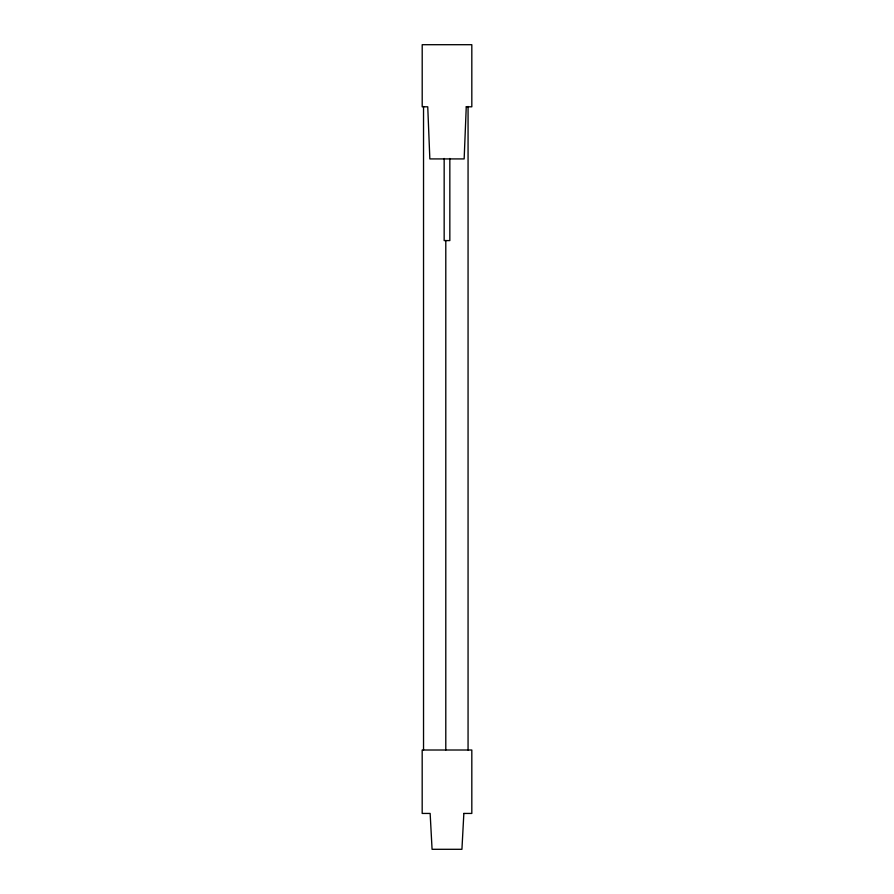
<?xml version="1.0" encoding="UTF-8"?>
<svg xmlns="http://www.w3.org/2000/svg" width="894" height="894" viewBox="0 0 894 894"><rect width="100%" height="100%" fill="white"/><g stroke="black" fill="none" stroke-linecap="round" stroke-linejoin="round"><path stroke-width="1.34" d="M468.065 749.988L468.065 106.475M449.838 158.473L449.838 240.587L444.162 240.587L444.162 158.473M445.793 240.486L445.793 749.988M423.532 106.475L423.532 749.988M466.255 106.799L464.154 158.92L429.846 158.92L427.745 106.799L422.203 106.799L422.203 44.7L471.82 44.7L471.82 106.799L466.255 106.799M463.852 813.439L461.93 849.3L432.07 849.3L430.148 813.439L422.18 813.439L422.18 750.01L471.82 750.01L471.82 813.439L463.852 813.439"/></g></svg>
